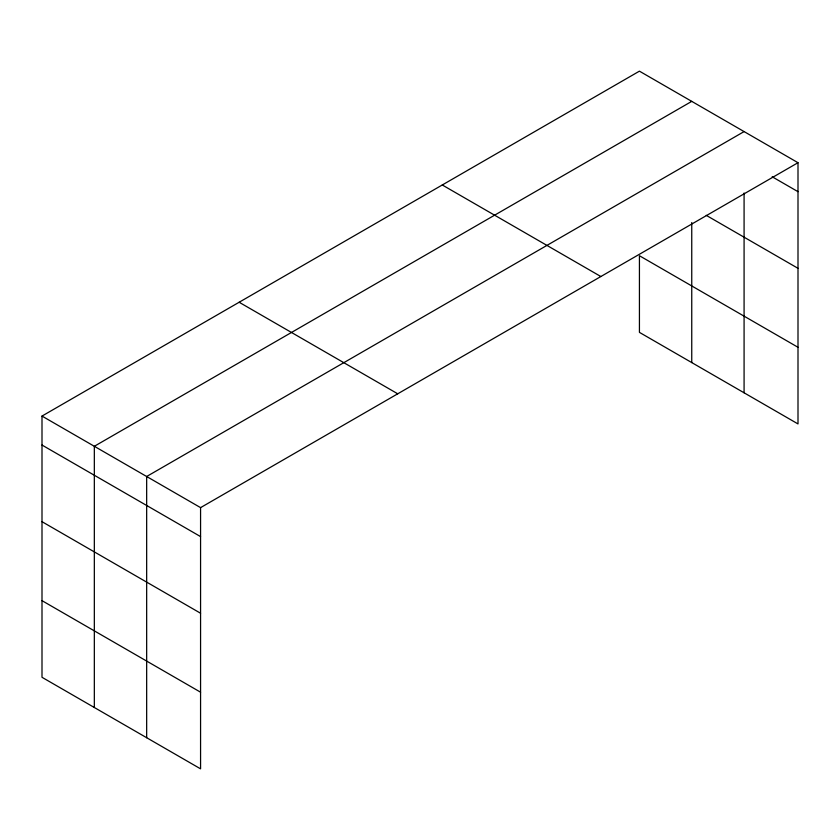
<?xml version="1.0" encoding="UTF-8"?>
<svg xmlns="http://www.w3.org/2000/svg" width="840" height="840" viewBox="0 0 840 840"><rect width="100%" height="100%" fill="white"/><g stroke="black" fill="none" stroke-linecap="round" stroke-linejoin="round"><path stroke-width="1.26" d="M42 416.073L200.571 507.633L200.571 768.841L42 677.292L42 416.073L639.429 71.159L798 162.708L798 423.927L639.429 332.367L639.429 255.728L798 347.288M691.75 101.367L94.332 446.292L94.332 707.5M744.082 131.586L146.664 476.501L146.664 737.72M200.571 507.633L798 162.708M772.17 176.768L798 191.678M706.23 215.334L798 268.317M442.27 184.978L600.852 276.528M239.148 302.253L397.73 393.803M42 445.043L200.571 536.603M42 521.682L200.571 613.242M42 600.653L200.571 692.202M744.082 193.022L744.082 392.794M691.75 222.516L691.75 362.586"/></g></svg>
